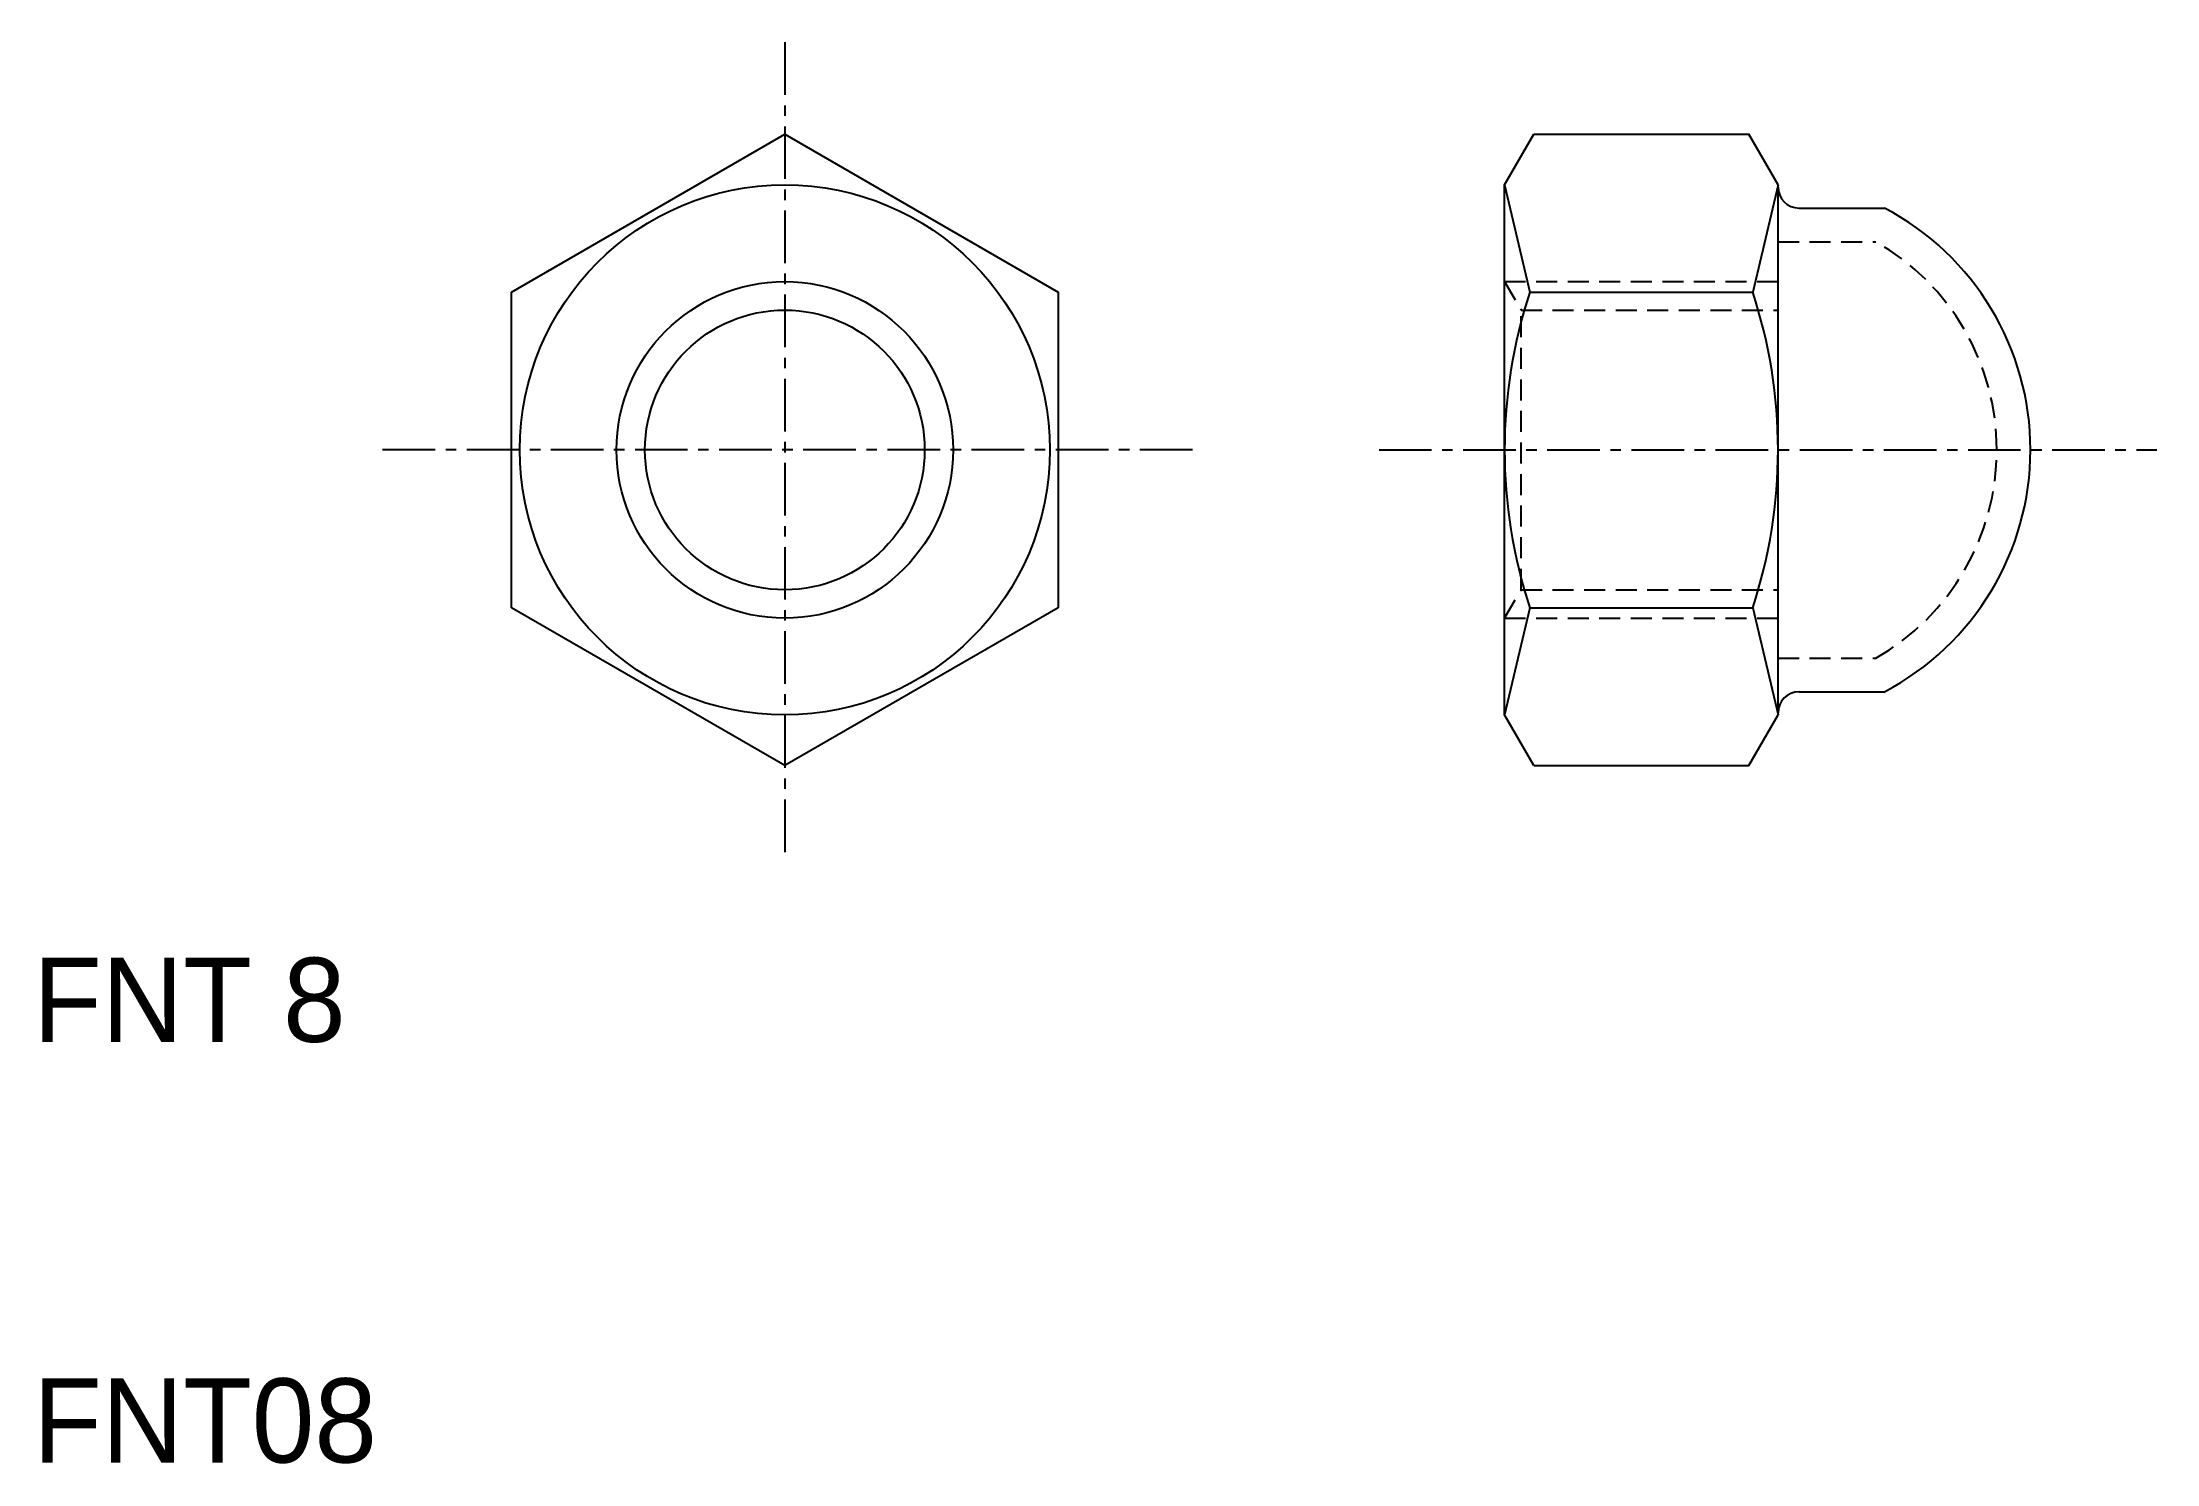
# Model space of a CAD drawing. Extents: x 10.2 to 60.5, y 10 to 43.8.
import ezdxf

# ---------------------------------------------------------------- set-up
doc = ezdxf.new("R2010")
doc.units = 0
doc.linetypes.add('CENTER', pattern=[2, 1.25, -0.25, 0.25, -0.25])
doc.linetypes.add('DASHED', pattern=[0.75, 0.5, -0.25])
doc.layers.get('0').update_dxf_attribs({"linetype": 'CONTINUOUS'})
doc.layers.add('CENTER', color=1, linetype='CENTER')

msp = doc.modelspace()

# ---------------------------------------------------------------- linework, layer by layer
at = {"color": 7, "linetype": 'CONTINUOUS'}
for p, q in [((21.368, 37.825), (27.868, 41.578)), ((27.868, 41.578), (34.368, 37.825)), ((44.976, 40.372), (45.672, 41.578)), ((45.672, 41.578), (50.78, 41.578)), ((51.476, 40.372), (50.78, 41.578)), ((44.976, 27.772), (44.976, 40.372)), ((44.976, 40.372), (45.578, 37.825)), ((51.476, 40.372), (50.874, 37.825)), ((51.476, 27.772), (51.476, 40.322)), ((51.976, 39.822), (54.007, 39.822)), ((21.368, 30.32), (21.368, 37.825)), ((34.368, 37.825), (34.368, 30.32)), ((45.578, 37.825), (50.874, 37.825)), ((27.868, 26.567), (21.368, 30.32)), ((34.368, 30.32), (27.868, 26.567)), ((45.578, 30.32), (44.976, 27.772)), ((45.578, 30.32), (50.874, 30.32)), ((50.874, 30.32), (51.476, 27.772)), ((51.976, 28.322), (54.007, 28.322)), ((45.672, 26.567), (44.976, 27.772)), ((50.78, 26.567), (51.476, 27.772)), ((45.672, 26.567), (50.78, 26.567))]:
    msp.add_line(p, q, dxfattribs=at)
at = {"color": 3, "linetype": 'DASHED'}
for p, q in [((51.476, 39.022), (53.802, 39.022)), ((44.976, 38.072), (45.367, 37.396)), ((44.976, 38.072), (51.476, 38.072)), ((45.367, 30.749), (45.367, 37.396)), ((45.367, 37.396), (51.476, 37.396)), ((44.976, 30.072), (45.367, 30.749)), ((45.367, 30.749), (51.476, 30.749)), ((44.976, 30.072), (51.476, 30.072)), ((51.476, 29.122), (53.803, 29.122))]:
    msp.add_line(p, q, dxfattribs=at)
at = {"color": 7, "linetype": 'CONTINUOUS'}
for radius in [6.3, 3.324]:
    msp.add_circle((27.868, 34.072), radius, dxfattribs=at)
at = {"color": 3, "linetype": 'CONTINUOUS'}
msp.add_circle((27.868, 34.072), 4, dxfattribs=at)
at = {"color": 7, "linetype": 'CONTINUOUS'}
for centre, radius, start, end in [((51.976, 40.322), 0.5, 180, 270), ((50.976, 34.072), 6.5, 297.7959, 62.2044), ((56.976, 34.072), 12, 161.7762, 198.224), ((39.476, 34.072), 12, 341.776, 18.2238), ((51.976, 27.822), 0.5, 90, 180)]:
    msp.add_arc(centre, radius, start, end, dxfattribs=at)
at = {"color": 3, "linetype": 'DASHED'}
msp.add_arc((50.976, 34.072), 5.7, 299.7245, 60.2758, dxfattribs=at)
at = {"layer": 'CENTER', "color": 1, "linetype": 'CENTER'}
for p, q in [((27.868, 43.763), (27.868, 24.382)), ((37.558, 34.072), (18.178, 34.072)), ((41.992, 34.072), (60.476, 34.072))]:
    msp.add_line(p, q, dxfattribs=at)

# ---------------------------------------------------------------- texts
at = {"color": 7, "linetype": 'CONTINUOUS'}
for s, p in [('FNT 8', (10, 20)), ('FNT08', (10, 10))]:
    msp.add_text(s, height=2, dxfattribs=at).set_placement(p)

doc.saveas('drawing.dxf')
